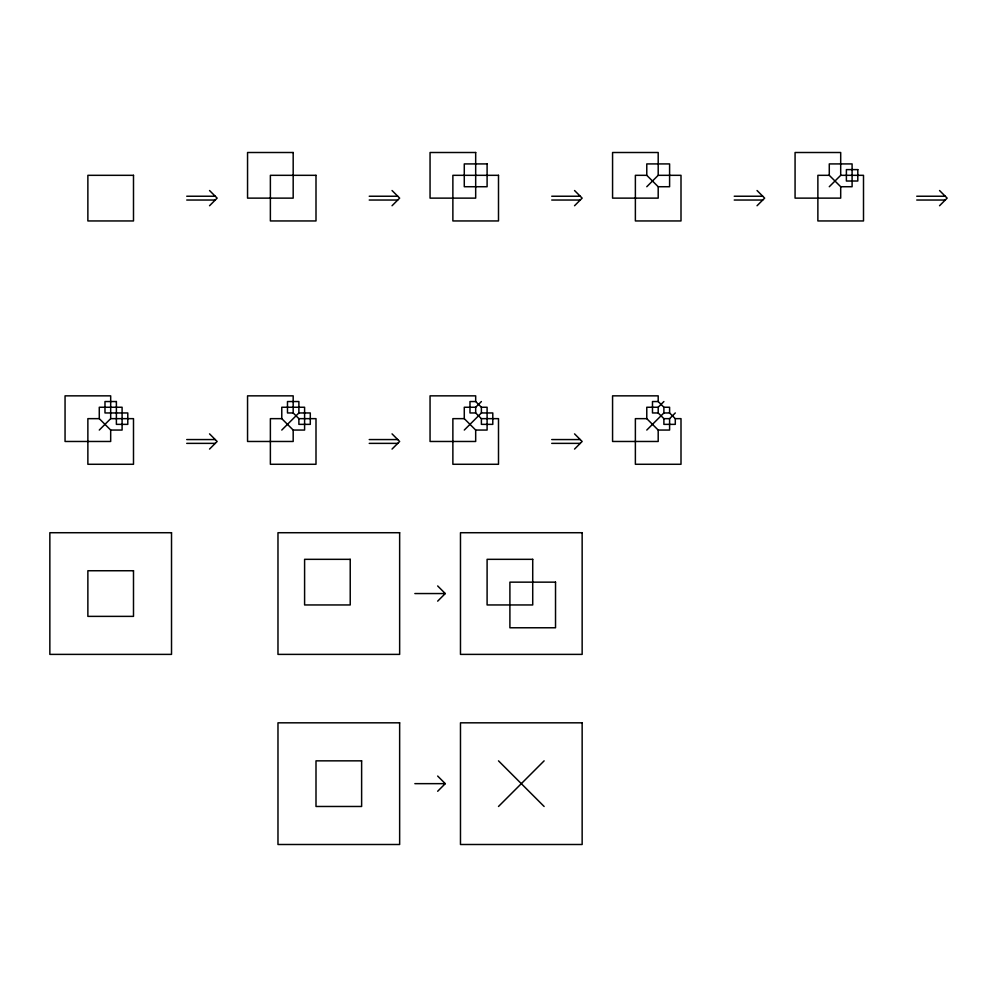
<?xml version="1.0" encoding="UTF-8"?>
<svg xmlns="http://www.w3.org/2000/svg" width="997" height="997" viewBox="0 0 997 997"><rect width="100%" height="100%" fill="white"/><g stroke="black" fill="none" stroke-linecap="round" stroke-linejoin="round"><path stroke-width="1.5" d="M209.544 205.731L217.147 198.129L209.544 190.527M99.276 430.056L110.679 418.653L133.498 418.653L133.498 464.278L87.873 464.278L87.873 418.653L99.276 418.653L110.679 430.056L122.095 430.056L122.095 407.25L99.276 407.25L99.276 418.653M392.045 205.731L399.647 198.129L392.045 190.527M209.544 449.074L217.147 441.472L209.544 433.869M281.777 430.056L298.888 412.957L310.291 412.957L310.291 424.361L298.888 424.361L298.888 418.653L293.18 412.957L293.18 395.846L247.555 395.846L247.555 441.472L293.18 441.472L293.18 430.056L281.777 418.653L270.374 418.653L270.374 464.278L315.999 464.278L315.999 418.653L298.888 418.653M574.546 205.731L582.148 198.129L574.546 190.527M646.779 186.726L658.194 175.322L658.194 152.504L612.569 152.504L612.569 198.129L658.194 198.129L658.194 186.726L646.779 175.322L646.779 163.919L669.598 163.919L669.598 186.726L658.194 186.726M392.045 449.074L399.647 441.472L392.045 433.869M464.278 418.653L452.875 418.653L452.875 464.278L498.5 464.278L498.5 418.653L481.389 418.653L475.681 412.957L469.986 412.957L469.986 401.542L475.681 401.542L481.389 407.25L487.097 407.25L487.097 430.056L475.681 430.056L464.278 418.653L464.278 407.25L475.681 407.25L481.389 401.542M464.278 430.056L481.389 412.957L492.792 412.957L492.792 424.361L481.389 424.361L481.389 418.653M757.047 205.731L764.649 198.129L757.047 190.527M829.28 186.726L840.695 175.322L840.695 152.504L795.07 152.504L795.07 198.129L840.695 198.129L840.695 186.726L829.28 175.322L829.28 163.919L852.099 163.919L852.099 186.726L840.695 186.726M574.546 449.074L582.148 441.472L574.546 433.869M437.671 601.154L445.273 593.551L437.671 585.949M646.779 418.653L635.376 418.653L635.376 464.278L681.001 464.278L681.001 418.653L675.293 418.653L669.598 412.957L669.598 407.25L663.89 407.25L658.194 401.542L658.194 395.846L612.569 395.846L612.569 441.472L658.194 441.472L658.194 430.056L646.779 418.653L646.779 407.25L658.194 407.25L663.89 401.542M646.779 430.056L663.89 412.957L669.598 412.957M658.194 430.056L669.598 430.056L669.598 418.653L675.293 412.957M939.548 205.731L947.15 198.129L939.548 190.527M437.671 791.269L445.273 783.654L437.671 776.052M498.5 806.473L544.125 760.848M646.779 175.322L635.376 175.322L635.376 220.948L681.001 220.948L681.001 175.322L658.194 175.322M829.28 175.322L817.876 175.322L817.876 220.948L863.502 220.948L863.502 175.322L840.695 175.322M186.726 196.235L215.24 196.235M369.226 196.235L397.741 196.235M551.727 196.235L580.242 196.235M734.228 196.235L762.742 196.235M916.729 196.235L945.243 196.235M186.726 200.036L215.24 200.036M369.226 200.036L397.741 200.036M551.727 200.036L580.242 200.036M734.228 200.036L762.742 200.036M916.729 200.036L945.243 200.036M658.194 401.542L652.487 401.542L652.487 412.957L658.194 412.957L663.89 418.653L669.598 418.653M293.18 412.957L287.485 412.957L287.485 401.542L298.888 401.542L298.888 412.957M293.18 430.056L304.596 430.056L304.596 407.25L281.777 407.25L281.777 418.653M186.726 439.565L215.24 439.565M369.226 439.565L397.741 439.565M551.727 439.565L580.242 439.565M186.726 443.366L215.24 443.366M369.226 443.366L397.741 443.366M551.727 443.366L580.242 443.366M414.852 593.551L445.273 593.551M414.852 783.654L445.273 783.654M498.5 760.848L544.125 806.473M675.293 418.653L675.293 424.361L663.89 424.361L663.89 418.653M663.89 407.25L663.89 412.957M658.194 407.25L658.194 412.957M481.389 407.25L481.389 412.957M475.681 401.542L475.681 395.846L430.056 395.846L430.056 441.472L475.681 441.472L475.681 430.056M475.681 407.25L475.681 412.957M110.679 418.653L110.679 395.846L65.054 395.846L65.054 441.472L110.679 441.472L110.679 430.056M293.18 152.504L247.555 152.504L247.555 198.129L293.18 198.129L293.18 152.504M475.681 152.504L430.056 152.504L430.056 198.129L475.681 198.129L475.681 152.504M487.097 163.919L464.278 163.919L464.278 186.726L487.097 186.726L487.097 163.919M857.806 169.615L846.391 169.615L846.391 181.018L857.806 181.018L857.806 169.615M133.498 175.322L87.873 175.322L87.873 220.948L133.498 220.948L133.498 175.322M315.999 175.322L270.374 175.322L270.374 220.948L315.999 220.948L315.999 175.322M498.5 175.322L452.875 175.322L452.875 220.948L498.5 220.948L498.5 175.322M116.387 401.542L104.984 401.542L104.984 412.957L127.79 412.957L127.79 424.361L116.387 424.361L116.387 401.542M171.521 532.722L49.85 532.722L49.85 654.381L171.521 654.381L171.521 532.722M399.647 532.722L277.976 532.722L277.976 654.381L399.647 654.381L399.647 532.722M582.148 532.722L460.477 532.722L460.477 654.381L582.148 654.381L582.148 532.722M350.221 559.329L304.596 559.329L304.596 604.955L350.221 604.955L350.221 559.329M532.722 559.329L487.097 559.329L487.097 604.955L532.722 604.955L532.722 559.329M133.498 570.745L87.873 570.745L87.873 616.37L133.498 616.37L133.498 570.745M555.528 582.148L509.903 582.148L509.903 627.774L555.528 627.774L555.528 582.148M399.647 722.825L277.976 722.825L277.976 844.496L399.647 844.496L399.647 722.825M582.148 722.825L460.477 722.825L460.477 844.496L582.148 844.496L582.148 722.825M361.624 760.848L315.999 760.848L315.999 806.473L361.624 806.473L361.624 760.848"/></g></svg>
